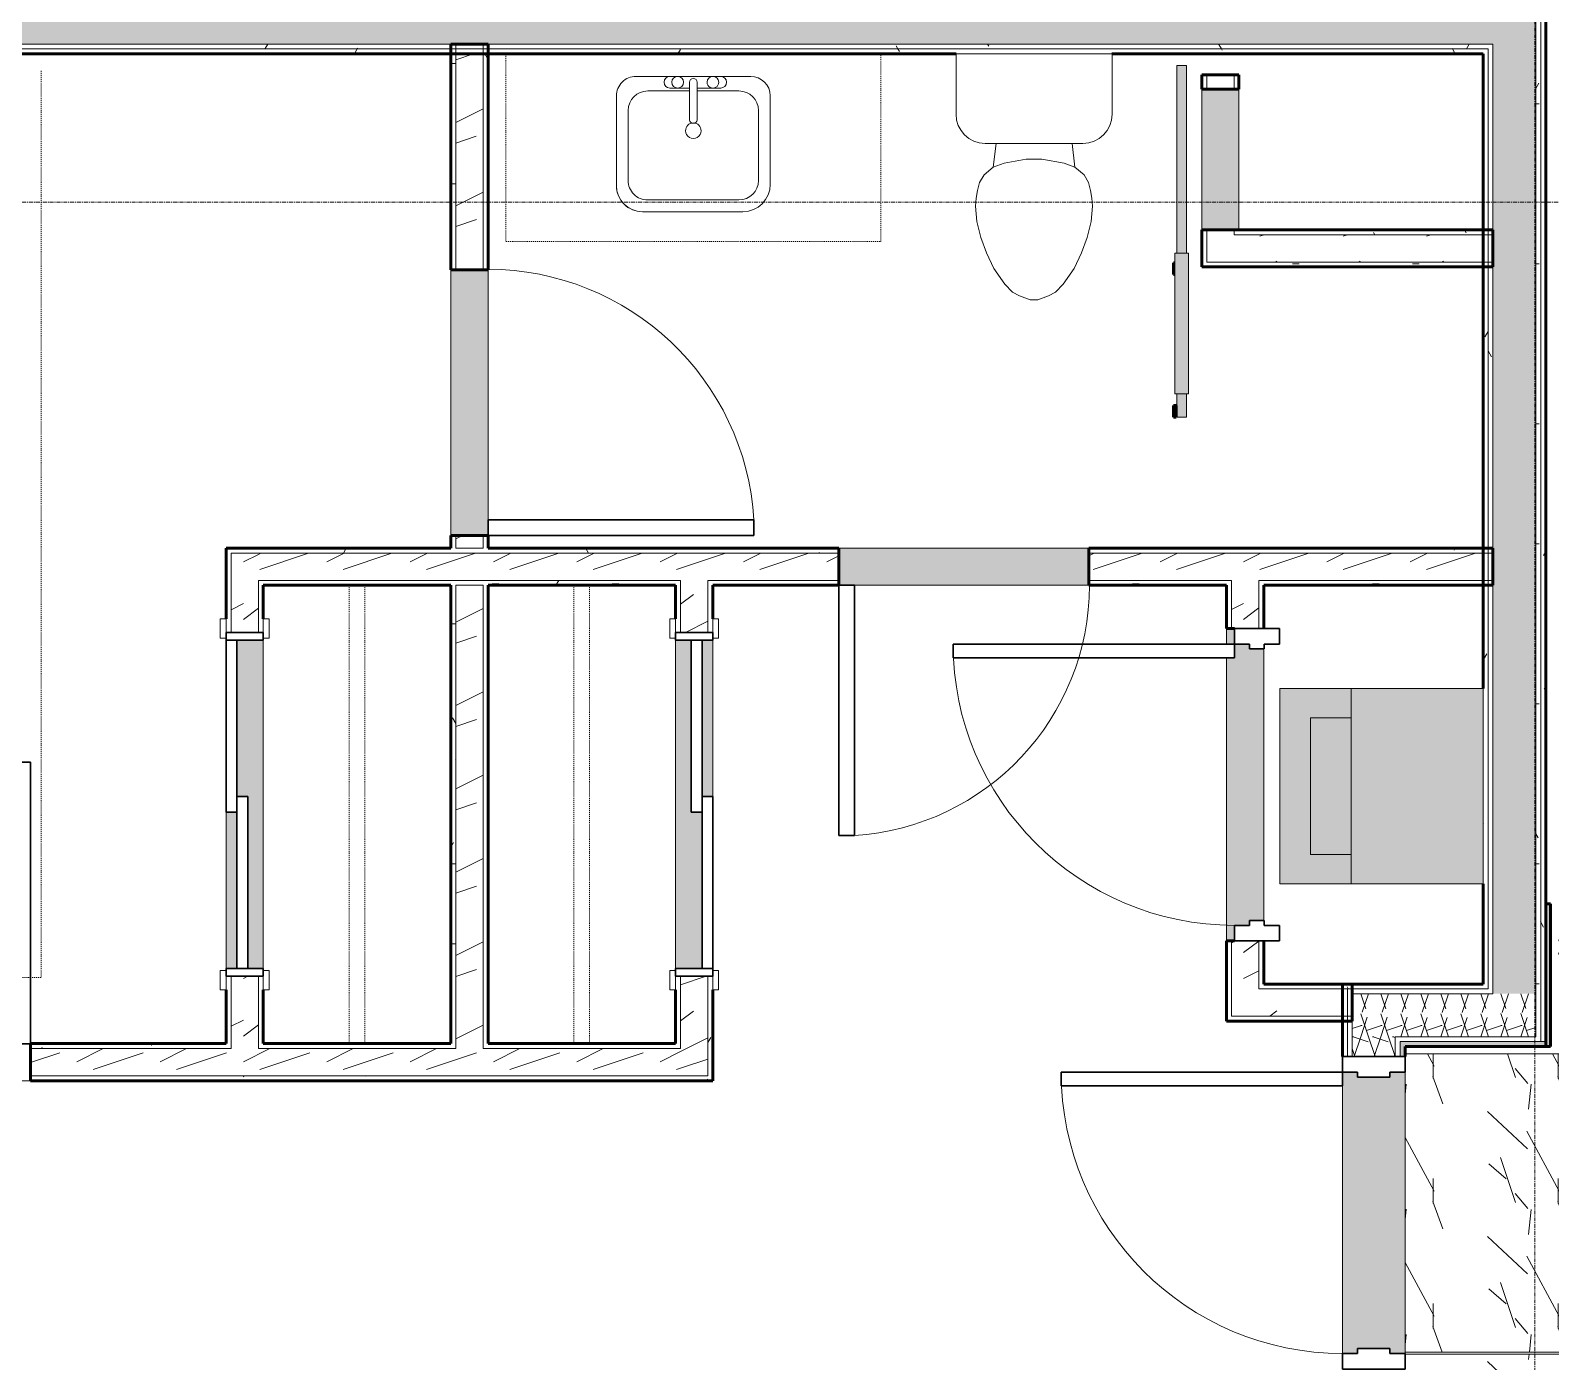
# Model space of a CAD drawing. Header units: inches. Extents: x -4169 to -1846, y 9706 to 12377.
# Drawn here: x -3673.8 to -3479.3, y 10667.8 to 10838.2 of the extents above; entities that cross this region are included whole.
import ezdxf

# ---------------------------------------------------------------- set-up
doc = ezdxf.new("R2010")
doc.units = ezdxf.units.IN
doc.header["$MEASUREMENT"] = 0
doc.linetypes.add('Dash', pattern=[0.25, 0.125, -0.125])
doc.linetypes.add('Grid Line 1_2_', pattern=[0.875, 0.5, -0.125, 0.125, -0.125])
for name, color, linetype, lineweight in [('0-1', 7, 'Continuous', 5), ('0-2', 7, 'Continuous', 18), ('A-CLNG', 13, 'Continuous', 18), ('A-CLNG-PATT-1', 35, 'Continuous', 18), ('A-DOOR', 31, 'Continuous', 18), ('A-DOOR-1', 250, 'Continuous', 9), ('A-DOOR-2', 90, 'Continuous', 30), ('A-DOOR-3', 135, 'Continuous', 18), ('A-DOOR-4', 7, 'Continuous', 18), ('A-DOOR-5', 50, 'Continuous', 60), ('A-DOOR-6', 31, 'Continuous', 30), ('A-DOOR-7', 31, 'Continuous', 9), ('A-DOOR-FRAM', 31, 'Continuous', 30), ('A-DOOR-FRAM-1', 90, 'Continuous', 30), ('A-FLOR-2', 7, 'Continuous', 18), ('A-WALL', 113, 'Continuous', 18), ('A-WALL-1', 8, 'Continuous', 5), ('A-WALL-3', 50, 'Continuous', 60), ('A-WALL-4', 7, 'Continuous', 18), ('A-WALL-PATT-1', 250, 'Continuous', 9), ('A-WALL-PATT-2', 253, 'Continuous', 9), ('A-WALL-PATT-4', 111, 'Continuous', 9), ('I-FURN-1', 250, 'Continuous', 9), ('I-FURN-HDLN-1', 250, 'Dash', 9), ('I-WALL', 2, 'Continuous', 18), ('I-WALL-2', 2, 'Continuous', 5), ('I-WALL-3', 2, 'Continuous', 60), ('P-SANR-FIXT-2', 250, 'Continuous', 9), ('P-SANR-FIXT-3', 55, 'Continuous', 9), ('Q-CASE-HDLN-1', 250, 'Dash', 9), ('S-GRID-1', 1, 'Grid Line 1_2_', 9)]:
    doc.layers.add(name, color=color, linetype=linetype, lineweight=lineweight)
pattern_1 = [(0, (0, 0), (20.48, 5.12), [0.845, -14.515, 0.845, -14.515, -81.92]), (0, (0, 0), (20.48, 5.12), [-30.72, 0.845, -29.875, 0.845, -14.515, -35.84]), (0, (0, 0), (20.48, 5.12), [-76.8, 0.845, -9.395, 0.845, -24.755]), (120, (7.68, 2.56), (-14.67405, 15.1762003), [0.845, -14.515, 0.845, -14.515, -81.92]), (120, (7.68, 2.56), (-14.67405, 15.1762003), [-30.72, 0.845, -29.875, 0.845, -14.515, -35.84]), (120, (7.68, 2.56), (-14.67405, 15.1762003), [-76.8, 0.845, -9.395, 0.845, -24.755]), (240, (10.24, 12.8), (-5.80595, -20.2962003), [0.845, -14.515, 0.845, -14.515, -81.92]), (240, (10.24, 12.8), (-5.80595, -20.2962003), [-30.72, 0.845, -29.875, 0.845, -14.515, -35.84]), (240, (10.24, 12.8), (-5.80595, -20.2962003), [-76.8, 0.845, -9.395, 0.845, -24.755])]
pattern_2 = [(216.87, (4.265, 10.662), (31.9871619, 21.32545714), [5.331, -47.981]), (206.565, (10.662, 7.464), (-10.662476, -10.6620098), [11.921, -11.921]), (198.435, (10.662, 2.132), (-21.32449365, -10.6625869), [6.744, -26.974])]
pattern_3 = [(161.57, (0.32, 0.32), (-2.560496185, -0.000537386), [0, -18.214, 2.022, 0]), (18.43, (-0.32, 0.32), (-2.560496185, 0.000537386), [0, -18.214, 2.022, 0]), (108.43, (0.32, 0.32), (1.27922091, -6.400876726), [6.07, -14.166]), (71.57, (-0.32, 0.32), (1.27922091, 6.400876726), [6.07, -14.166])]

# ---------------------------------------------------------------- blocks, each defined once
blk = doc.blocks.new('Single-Flush - 32_ x 84_-1372862-ENLARGED RCP - 2ND FLOOR PLAN')
at = {"layer": 'A-DOOR-1'}
blk.add_arc((16, 2.37), 32.07, 93.5759, 180, dxfattribs=at)
at = {"layer": 'A-DOOR-2'}
for p, q in [((14, 2.37), (14, 34.38)), ((16, 34.38), (14, 34.38)), ((16, 2.37), (16, 34.38)), ((16, 2.37), (14, 2.37))]:
    blk.add_line(p, q, dxfattribs=at)
blk = doc.blocks.new('Stacked Washer and Dryer - 26_x25_ - Private-1372850-ENLARGED RCP - 2ND FLOOR PLAN')
at = {"layer": 'P-SANR-FIXT-3'}
blk.add_hatch(color=256, dxfattribs=at).paths.add_polyline_path([(26, 12.5), (0, 12.5), (0, -12.5), (26, -12.5), (26, 2.42)], flags=0)
at = {"layer": 'P-SANR-FIXT-2'}
for p, q in [((26, 12.5), (0, 12.5)), ((0, -12.5), (0, 12.5)), ((16.91, -12.5), (16.91, 12.5)), ((26, 12.5), (26, -12.5)), ((22.09, 8.75), (16.91, 8.75)), ((22.09, -8.75), (22.09, 8.75)), ((16.91, -8.75), (22.09, -8.75)), ((0, -12.5), (26, -12.5))]:
    blk.add_line(p, q, dxfattribs=at)
blk = doc.blocks.new('Single-Flush - 36_ x 84_-1372839-ENLARGED RCP - 2ND FLOOR PLAN')
at = {"layer": 'A-DOOR-1'}
blk.add_arc((18, 2.37), 36.07, 93.1789, 180, dxfattribs=at)
at = {"layer": 'A-DOOR-2'}
for p, q in [((16, 2.37), (16, 38.39)), ((18, 38.39), (16, 38.39)), ((18, 2.37), (18, 38.39)), ((18, 2.37), (16, 2.37))]:
    blk.add_line(p, q, dxfattribs=at)
blk = doc.blocks.new('Single-Flush - 34_ x 84_-1372840-ENLARGED RCP - 2ND FLOOR PLAN')
at = {"layer": 'A-DOOR-1'}
blk.add_arc((17, 2.37), 34.07, 93.3657, 180, dxfattribs=at)
at = {"layer": 'A-DOOR-2'}
for p, q in [((15, 2.37), (15, 36.38)), ((17, 36.38), (15, 36.38)), ((17, 2.37), (17, 36.38)), ((17, 2.37), (15, 2.37))]:
    blk.add_line(p, q, dxfattribs=at)
blk = doc.blocks.new('Door-Passage-Single-Flush - 36_ x 80_-1699972-ENLARGED RCP - 2ND FLOOR PLAN')
at = {"layer": 'A-DOOR-1'}
blk.add_arc((18, 1.625), 36, 90, 180, dxfattribs=at)
at = {"layer": 'A-DOOR-2'}
for p, q in [((18, 37.625), (16.25, 37.625)), ((16.25, 37.625), (16.25, 1.625)), ((18, 1.625), (18, 37.625)), ((16.25, 1.625), (18, 1.625))]:
    blk.add_line(p, q, dxfattribs=at)
at = {"layer": 'A-DOOR-FRAM-1'}
for p, q in [((-18, 1.625), (-20, 1.625)), ((-20, 1.625), (-20, -4.125)), ((-18, -0.3125), (-18, 1.625)), ((18, 1.625), (18, -0.3125)), ((20, 1.625), (18, 1.625)), ((20, -4.125), (20, 1.625)), ((-17.375, -0.3125), (-18, -0.3125)), ((-17.375, -2.1875), (-17.375, -0.3125)), ((18, -0.3125), (17.375, -0.3125)), ((17.375, -0.3125), (17.375, -2.1875)), ((-18, -4.125), (-18, -2.1875)), ((-18, -2.1875), (-17.375, -2.1875)), ((17.375, -2.1875), (18, -2.1875)), ((18, -2.1875), (18, -4.125)), ((-20, -4.125), (-18, -4.125)), ((18, -4.125), (20, -4.125))]:
    blk.add_line(p, q, dxfattribs=at)
blk = doc.blocks.new('OD_CW_Closet - OD_CW_Closet-2123065-ENLARGED RCP - 2ND FLOOR PLAN')
at = {"layer": 'Q-CASE-HDLN-1'}
for p, q in [((49.75, 24), (7.75, 24)), ((0.74, 13), (59.38, 13)), ((0.74, 11), (59.38, 11))]:
    blk.add_line(p, q, dxfattribs=at)
blk = doc.blocks.new('FOLDING_SLIDING CLOSET - 42_ x 80_-1372841-ENLARGED RCP - 2ND FLOOR PLAN')
at = {"layer": 'A-DOOR-1'}
for p, q in [((-23.75, 3.25), (-21.25, 3.25)), ((-23.75, 2.5), (-23.75, 3.25)), ((-21.25, 2.5), (-23.75, 2.5)), ((-21.25, 3.25), (-21.25, 2.5)), ((21.25, 3.25), (23.75, 3.25)), ((21.25, 2.5), (21.25, 3.25)), ((23.75, 2.5), (21.25, 2.5)), ((23.75, 3.25), (23.75, 2.5)), ((-23.75, -2.25), (-21.25, -2.25)), ((-23.75, -3), (-23.75, -2.25)), ((-21.25, -3), (-23.75, -3)), ((-21.25, -2.25), (-21.25, -3)), ((21.25, -2.25), (23.75, -2.25)), ((21.25, -3), (21.25, -2.25)), ((23.75, -3), (21.25, -3)), ((23.75, -2.25), (23.75, -3))]:
    blk.add_line(p, q, dxfattribs=at)
at = {"layer": 'A-DOOR-2'}
for p, q in [((-1, 0.5), (21, 0.5)), ((-1, -0.88), (-1, 0.5)), ((21, 0.5), (21, -0.88)), ((-21, -0.88), (1, -0.88)), ((-21, -2.25), (-21, -0.88)), ((21, -0.88), (-1, -0.88)), ((1, -0.88), (1, -2.25)), ((1, -2.25), (-21, -2.25))]:
    blk.add_line(p, q, dxfattribs=at)
at = {"layer": 'A-DOOR-FRAM-1'}
for p, q in [((-22, 2.5), (-21, 2.5)), ((-22, -2.25), (-22, 2.5)), ((-21, 2.5), (-21, -2.25)), ((21, 2.5), (22, 2.5)), ((21, -2.25), (21, 2.5)), ((22, 2.5), (22, -2.25)), ((-21, -2.25), (-22, -2.25)), ((22, -2.25), (21, -2.25))]:
    blk.add_line(p, q, dxfattribs=at)
blk = doc.blocks.new('OD_CW_Closet - OD_CW_Closet-2122605-ENLARGED RCP - 2ND FLOOR PLAN')
at = {"layer": 'Q-CASE-HDLN-1'}
for p, q in [((0.74, -11), (59.38, -11)), ((0.74, -13), (59.38, -13)), ((49.75, -24), (7.75, -24))]:
    blk.add_line(p, q, dxfattribs=at)
blk = doc.blocks.new('M_Sink Vanity-Square - 500 x 440mm-1372835-ENLARGED RCP - 2ND FLOOR PLAN')
at = {"layer": 'P-SANR-FIXT-2'}
for p, q in [((-5.72, 10.23), (7.14, 10.23)), ((-5.72, 10.23), (7.14, 10.23)), ((-5.22, 8.73), (6.46, 8.73)), ((-9.22, -4.59), (-9.22, 6.73)), ((-9.22, -4.59), (-9.22, 6.73)), ((-7.72, -2.72), (-7.72, 6.23)), ((8.96, 6.23), (8.96, -2.72)), ((10.46, 6.91), (10.46, -4.59)), ((10.46, 6.91), (10.46, -4.59)), ((0.12, -6.33), (0.12, -1.59)), ((1.12, -6.33), (1.12, -1.59)), ((0.12, -5.22), (-5.22, -5.22)), ((-2.88, -5.59), (0.12, -5.59)), ((6.46, -5.22), (1.12, -5.22)), ((1.12, -5.59), (3.62, -5.59)), ((7.96, -7.09), (-6.72, -7.09)), ((7.96, -7.09), (-6.72, -7.09)), ((3.62, -7.09), (-2.88, -7.09))]:
    blk.add_line(p, q, dxfattribs=at)
for centre, radius, start, end in [((-5.72, 6.73), 3.5, 90, 180), ((-5.72, 6.73), 3.5, 90, 180), ((7.14, 6.91), 3.32, 0, 90), ((7.14, 6.91), 3.32, 360, 90), ((-5.22, 6.23), 2.5, 90, 180), ((6.46, 6.23), 2.5, 360, 90), ((0.62, -0.13), 1, 360, 180), ((0.62, -0.13), 1, 180, 0), ((0.62, -1.59), 0.5, 360, 180), ((-5.22, -2.72), 2.5, 180, 270), ((6.46, -2.72), 2.5, 270, 360), ((-6.72, -4.59), 2.5, 180, 270), ((-6.72, -4.59), 2.5, 180, 270), ((-2.88, -6.34), 0.75, 90, 270), ((-1.88, -6.34), 0.75, 360, 180), ((2.62, -6.34), 0.75, 0, 180), ((3.62, -6.34), 0.75, 270, 90), ((7.96, -4.59), 2.5, 270, 0), ((7.96, -4.59), 2.5, 270, 0), ((-1.88, -6.34), 0.75, 180, 0), ((0.62, -6.33), 0.5, 180, 0), ((2.62, -6.34), 0.75, 180, 0)]:
    blk.add_arc(centre, radius, start, end, dxfattribs=at)
blk = doc.blocks.new('Toilet-Domestic-3D - Toilet-Domestic-3D-1352612-ENLARGED RCP - 2ND FLOOR PLAN')
at = {"layer": 'P-SANR-FIXT-2'}
for p, q in [((-9.98, 19.48), (9.98, 19.48)), ((-9.98, 11.75), (-9.98, 19.48)), ((9.98, 19.48), (9.98, 11.75)), ((6.25, 8.02), (-6.25, 8.02)), ((-4.86, 8.02), (-5.21, 5)), ((4.86, 8.02), (5.21, 5)), ((-1, 6), (-3.84, 5.5)), ((1, 6), (-1, 6)), ((3.84, 5.5), (1, 6)), ((-6.4, 4), (-6.97, 3)), ((-5.21, 5), (-6.4, 4)), ((-3.84, 5.5), (-5.21, 5)), ((5.21, 5), (3.84, 5.5)), ((6.4, 4), (5.21, 5)), ((6.97, 3), (6.4, 4)), ((-7.24, 2), (-7.41, 1)), ((-6.97, 3), (-7.24, 2)), ((7.24, 2), (6.97, 3)), ((7.41, 1), (7.24, 2)), ((-7.41, 1), (-7.5, 0)), ((-7.5, 0), (-7.33, -1.99)), ((7.33, -1.99), (7.5, 0)), ((7.5, 0), (7.41, 1)), ((-7.33, -1.99), (-6.79, -4)), ((6.79, -4), (7.33, -1.99)), ((-6.79, -4), (-6.06, -6)), ((6.06, -6), (6.79, -4)), ((-6.06, -6), (-5.13, -8)), ((5.13, -8), (6.06, -6)), ((-5.13, -8), (-3.74, -10)), ((3.74, -10), (5.13, -8)), ((-3.74, -10), (-2.74, -11)), ((-2.74, -11), (-1.87, -11.5)), ((-1.87, -11.5), (-0.5, -12)), ((0.5, -12), (1.87, -11.5)), ((1.87, -11.5), (2.74, -11)), ((2.74, -11), (3.74, -10)), ((-0.5, -12), (0.5, -12))]:
    blk.add_line(p, q, dxfattribs=at)
for centre, start, end in [((-6.25, 11.75), 180, 270), ((6.25, 11.75), 270, 360)]:
    blk.add_arc(centre, 3.73, start, end, dxfattribs=at)
blk = doc.blocks.new('OD_CW_Countertop - OD_CW_Countertop-V6-ENLARGED RCP - 2ND FLOOR PLAN')
at = {"layer": 'Q-CASE-HDLN-1'}
for p, q in [((0.74, 24), (0.74, 0)), ((48.74, 0), (48.74, 24)), ((0.74, 0), (48.74, 0))]:
    blk.add_line(p, q, dxfattribs=at)
blk = doc.blocks.new('Bed-Standard - King 78_ x 80_-1379907-ENLARGED RCP - 2ND FLOOR PLAN')
at = {"layer": 'I-FURN-1'}
for p, q in [((-28.31, 41.8), (49.69, 41.8)), ((-28.31, -38.2), (-28.31, 41.8)), ((49.69, 41.8), (49.69, -38.2)), ((49.69, -24.2), (-28.31, -17.63)), ((-25.31, -24.2), (46.69, -24.2)), ((-25.31, -36.2), (-25.31, -24.2)), ((46.69, -36.2), (46.69, -24.2)), ((-25.31, -36.2), (46.69, -36.2)), ((49.69, -38.2), (-28.31, -38.2))]:
    blk.add_line(p, q, dxfattribs=at)
at = {"layer": 'I-FURN-HDLN-1'}
for p, q in [((-64.31, 77.8), (73.69, 77.8)), ((-64.31, -38.2), (-64.31, 77.8)), ((73.69, 77.8), (73.69, -38.2))]:
    blk.add_line(p, q, dxfattribs=at)
blk = doc.blocks.new('Interior_barn_door_18732 - Interior_barn_door_18732 18_-2490978-ENLARGED RCP - 2ND FLOOR PLAN')
at = {"layer": 'A-DOOR-3'}
for points in [[(-33, 6), (-33, 5.67), (-31.5, 5.67), (-31.5, 6)], [(-14.73, 6), (-14.73, 5.82), (-13.23, 5.82), (-13.23, 6)], [(-13.13, 5.82), (-30, 5.82), (-30, 4.07), (-12, 4.07), (-12, 5.82)]]:
    blk.add_hatch(color=256, dxfattribs=at).paths.add_polyline_path(points, flags=0)
h = blk.add_hatch(color=256, dxfattribs=at)
h.paths.add_polyline_path([(12, 5.57), (-12, 5.55), (-12, 4.95), (12, 4.95), (12, 5.55)], flags=0)
h.paths.add_polyline_path([(-30, 5.57), (-33, 5.55), (-33, 4.95), (-30, 4.95), (-30, 5.57)], flags=0)
h = blk.add_hatch(color=256, dxfattribs=at)
h.paths.add_polyline_path([(10.81, 4.95), (-12, 4.95), (-12, 4.32), (12, 4.34), (12, 4.95)], flags=0)
h.paths.add_polyline_path([(-30, 4.95), (-33, 4.95), (-33, 4.32), (-30, 4.34), (-30, 4.8)], flags=0)
at = {"layer": 'A-DOOR-4'}
for p, q in [((-33, 5.57), (-30, 5.57)), ((-33, 5.57), (-33, 4.95)), ((-33, 4.95), (-33, 4.32)), ((-30, 4.32), (-33, 4.32)), ((-30, 4.07), (-30, 5.82)), ((-30, 5.82), (-12, 5.82)), ((-12, 4.07), (-30, 4.07)), ((-12, 5.82), (-12, 4.07)), ((-12, 5.57), (12, 5.57)), ((12, 4.32), (-12, 4.32)), ((12, 4.95), (12, 5.57)), ((12, 4.32), (12, 4.95))]:
    blk.add_line(p, q, dxfattribs=at)
at = {"layer": 'A-DOOR-5'}
for p, q in [((-33, 6), (-33, 5.67)), ((-31.5, 6), (-33, 6)), ((-31.5, 5.67), (-31.5, 6)), ((-14.73, 6), (-14.73, 5.82)), ((-13.23, 6), (-14.73, 6)), ((-13.23, 5.82), (-13.23, 6)), ((-33, 5.67), (-31.5, 5.67))]:
    blk.add_line(p, q, dxfattribs=at)
blk = doc.blocks.new('CTR - 1st Phase - Unit Layouts_rvt-1-ENLARGED RCP - 2ND FLOOR PLAN')
at = {"layer": 'A-WALL-1'}
for points in [[(-3519.17, 10812.68), (-3519.17, 10830.68), (-3523.92, 10830.68), (-3523.92, 10812.68), (-3519.8, 10812.68)], [(-3615.25, 10773.55), (-3615.25, 10807.55), (-3620, 10807.55), (-3620, 10773.55), (-3615.87, 10773.55)], [(-3538.37, 10767.18), (-3538.37, 10771.93), (-3570.37, 10771.93), (-3570.37, 10767.18)]]:
    blk.add_hatch(color=256, dxfattribs=at).paths.add_polyline_path(points, flags=0)
h = blk.add_hatch(color=256, dxfattribs=at)
h.paths.add_polyline_path([(-3648.75, 10718.16), (-3647.37, 10718.16), (-3647.37, 10738.16), (-3648.75, 10738.16)], flags=0)
h.paths.add_polyline_path([(-3646, 10718.16), (-3644, 10718.16), (-3644, 10760.16), (-3647.37, 10760.16), (-3647.37, 10740.16), (-3646, 10740.16)], flags=0)
h = blk.add_hatch(color=256, dxfattribs=at)
h.paths.add_polyline_path([(-3587.87, 10718.16), (-3587.87, 10738.16), (-3589.25, 10738.16), (-3589.25, 10760.16), (-3591.25, 10760.16), (-3591.25, 10718.16), (-3589.25, 10718.16)], flags=0)
h.paths.add_polyline_path([(-3586.5, 10740.16), (-3586.5, 10760.16), (-3587.87, 10760.16), (-3587.87, 10740.16), (-3587.12, 10740.16)], flags=0)
h = blk.add_hatch(color=256, dxfattribs=at)
h.paths.add_polyline_path([(-3519.75, 10759.67), (-3519.75, 10761.67), (-3520.75, 10761.67), (-3520.75, 10759.67), (-3519.9, 10759.67)], flags=0)
h.paths.add_polyline_path([(-3519.75, 10721.67), (-3519.75, 10723.67), (-3517.81, 10723.67), (-3517.81, 10724.3), (-3516, 10724.3), (-3516, 10759.05), (-3517.81, 10759.05), (-3517.81, 10759.67), (-3519.75, 10759.67), (-3519.75, 10757.92), (-3520.75, 10757.92), (-3520.75, 10721.67), (-3520.12, 10721.67)], flags=0)
at = {"layer": 'A-WALL-PATT-1'}
h = blk.add_hatch(dxfattribs=at)
h.set_pattern_fill('FP_1', color=256, style=0, pattern_type=2)
h.set_pattern_definition(pattern_1)
h.paths.add_polyline_path([(-3620, 10708.54), (-3619.37, 10708.54), (-3619.37, 10767.18), (-3620, 10767.18), (-3620, 10751.84)], flags=0)
h.paths.add_polyline_path([(-3619.37, 10771.93), (-3619.37, 10773.55), (-3620, 10773.55), (-3620, 10771.93)], flags=0)
h.paths.add_polyline_path([(-3619.37, 10807.55), (-3619.37, 10835.19), (-3620, 10835.19), (-3620, 10807.55)], flags=0)
h = blk.add_hatch(dxfattribs=at)
h.set_pattern_fill('FP_1', color=256, style=0, pattern_type=2)
h.set_pattern_definition(pattern_1)
h.paths.add_polyline_path([(-3615.25, 10708.54), (-3615.25, 10767.18), (-3615.87, 10767.18), (-3615.87, 10708.54)], flags=0)
h.paths.add_polyline_path([(-3615.87, 10771.93), (-3615.25, 10771.93), (-3615.25, 10773.55), (-3615.87, 10773.55)], flags=0)
h.paths.add_polyline_path([(-3615.25, 10807.55), (-3615.25, 10835.19), (-3615.87, 10835.19), (-3615.87, 10807.55)], flags=0)
h = blk.add_hatch(dxfattribs=at)
h.set_pattern_fill('FP_1', color=256, style=0, pattern_type=2)
h.set_pattern_definition(pattern_1)
h.paths.add_polyline_path([(-3487.92, 10812.05), (-3487.92, 10812.68), (-3519.8, 10812.68), (-3519.8, 10812.05), (-3488.35, 10812.05)], flags=0)
h = blk.add_hatch(dxfattribs=at)
h.set_pattern_fill('FP_1', color=256, style=0, pattern_type=2)
h.set_pattern_definition(pattern_1)
h.paths.add_polyline_path([(-3488.06, 10807.93), (-3487.92, 10807.95), (-3487.92, 10808.55), (-3523.92, 10808.55), (-3523.92, 10807.93), (-3497.95, 10807.93)], flags=0)
h = blk.add_hatch(dxfattribs=at)
h.set_pattern_fill('FP_1', color=256, style=0, pattern_type=2)
h.set_pattern_definition(pattern_1)
h.paths.add_polyline_path([(-3497.95, 10771.3), (-3487.92, 10771.3), (-3487.92, 10771.93), (-3538.37, 10771.93), (-3538.37, 10771.3), (-3499.17, 10771.3)], flags=0)
h.paths.add_polyline_path([(-3633.01, 10771.3), (-3570.37, 10771.3), (-3570.37, 10771.93), (-3648.12, 10771.93), (-3648.12, 10771.3), (-3644, 10771.3)], flags=0)
h = blk.add_hatch(dxfattribs=at)
h.set_pattern_fill('FP_1', color=256, style=0, pattern_type=2)
h.set_pattern_definition(pattern_1)
h.paths.add_polyline_path([(-3644, 10708.54), (-3644, 10717.16), (-3644.62, 10717.16), (-3644.62, 10708.54)], flags=0)
h.paths.add_polyline_path([(-3644.62, 10761.16), (-3644, 10761.16), (-3644, 10767.8), (-3644.62, 10767.8), (-3644.62, 10762.91)], flags=0)
h = blk.add_hatch(dxfattribs=at)
h.set_pattern_fill('FP_1', color=256, style=0, pattern_type=2)
h.set_pattern_definition(pattern_1)
h.paths.add_polyline_path([(-3513.92, 10767.18), (-3487.92, 10767.18), (-3487.92, 10767.8), (-3516.62, 10767.8), (-3516.62, 10767.18), (-3516, 10767.18)], flags=0)
h.paths.add_polyline_path([(-3520.75, 10767.18), (-3520.12, 10767.18), (-3520.12, 10767.8), (-3538.37, 10767.8), (-3538.37, 10767.18), (-3527.9, 10767.18)], flags=0)
h.paths.add_polyline_path([(-3570.37, 10767.18), (-3570.37, 10767.8), (-3587.12, 10767.8), (-3587.12, 10767.18), (-3586.5, 10767.18)], flags=0)
h.paths.add_polyline_path([(-3599.25, 10767.18), (-3590.62, 10767.18), (-3590.62, 10767.8), (-3644, 10767.8), (-3644, 10767.18), (-3615.25, 10767.18)], flags=0)
h = blk.add_hatch(dxfattribs=at)
h.set_pattern_fill('FP_1', color=256, style=0, pattern_type=2)
h.set_pattern_definition(pattern_1)
h.paths.add_polyline_path([(-3586.5, 10703.79), (-3586.5, 10717.16), (-3587.12, 10717.16), (-3587.12, 10703.79), (-3586.85, 10703.79)], flags=0)
h.paths.add_polyline_path([(-3587.12, 10761.16), (-3586.5, 10761.16), (-3586.5, 10767.18), (-3587.12, 10767.15), (-3587.12, 10762.91)], flags=0)
h = blk.add_hatch(dxfattribs=at)
h.set_pattern_fill('FP_1', color=256, style=0, pattern_type=2)
h.set_pattern_definition(pattern_1)
h.paths.add_polyline_path([(-3505.3, 10715.54), (-3505.92, 10716.16), (-3516.62, 10716.16), (-3516.62, 10715.54), (-3505.92, 10715.54)], flags=0)
h = blk.add_hatch(dxfattribs=at)
h.set_pattern_fill('FP_1', color=256, style=0, pattern_type=2)
h.set_pattern_definition(pattern_1)
h.paths.add_polyline_path([(-3505.92, 10711.41), (-3504.67, 10711.41), (-3504.67, 10712.04), (-3520.75, 10712.04), (-3520.75, 10711.41)], flags=0)
h = blk.add_hatch(dxfattribs=at)
h.set_pattern_fill('FP_1', color=256, style=0, pattern_type=2)
h.set_pattern_definition(pattern_1)
h.paths.add_polyline_path([(-3591.25, 10707.91), (-3591.25, 10708.54), (-3615.87, 10708.54), (-3615.87, 10707.91), (-3599.25, 10707.91)], flags=0)
h.paths.add_polyline_path([(-3648.38, 10707.91), (-3648.12, 10707.91), (-3648.12, 10708.54), (-3673.8, 10708.54), (-3673.8, 10707.91), (-3666.78, 10707.91)], flags=0)
h.paths.add_polyline_path([(-3644.62, 10707.91), (-3619.37, 10707.91), (-3619.37, 10708.54), (-3644.62, 10708.54)], flags=0)
h.paths.add_polyline_path([(-3835.61, 10707.91), (-3709.8, 10707.91), (-3709.8, 10708.54), (-3852.47, 10708.54), (-3852.47, 10707.91), (-3851.85, 10707.91)], flags=0)
h = blk.add_hatch(dxfattribs=at)
h.set_pattern_fill('FP_1', color=256, style=0, pattern_type=2)
h.set_pattern_definition(pattern_1)
h.paths.add_polyline_path([(-3619.37, 10703.79), (-3587.12, 10703.79), (-3587.12, 10704.41), (-3673.8, 10704.41), (-3673.8, 10703.79), (-3644.62, 10703.79)], flags=0)
h.paths.add_polyline_path([(-3709.8, 10703.79), (-3709.8, 10704.41), (-3852.47, 10704.41), (-3852.47, 10703.79), (-3786.43, 10703.79)], flags=0)
at = {"layer": 'A-WALL-PATT-2'}
h = blk.add_hatch(dxfattribs=at)
h.set_pattern_fill('FP_2', color=256, style=0, pattern_type=2)
h.set_pattern_definition(pattern_2)
h.paths.add_polyline_path([(-3619.37, 10707.91), (-3615.87, 10707.91), (-3615.87, 10767.18), (-3619.37, 10767.18), (-3619.37, 10708.41)], flags=0)
h.paths.add_polyline_path([(-3615.87, 10771.93), (-3615.87, 10773.55), (-3619.37, 10773.55), (-3619.37, 10771.93)], flags=0)
h.paths.add_polyline_path([(-3619.37, 10807.55), (-3615.87, 10807.55), (-3615.87, 10835.19), (-3619.37, 10835.19), (-3619.37, 10832.27)], flags=0)
h = blk.add_hatch(dxfattribs=at)
h.set_pattern_fill('FP_2', color=256, style=0, pattern_type=2)
h.set_pattern_definition(pattern_2)
h.paths.add_polyline_path([(-3523.3, 10812.05), (-3519.8, 10812.05), (-3519.8, 10812.68), (-3523.3, 10812.68)], flags=0)
h.paths.add_polyline_path([(-3519.8, 10830.68), (-3519.8, 10832.49), (-3523.3, 10832.49), (-3523.3, 10830.68)], flags=0)
h = blk.add_hatch(dxfattribs=at)
h.set_pattern_fill('FP_2', color=256, style=0, pattern_type=2)
h.set_pattern_definition(pattern_2)
h.paths.add_polyline_path([(-3486.67, 10808.55), (-3486.67, 10812.05), (-3523.3, 10812.05), (-3523.3, 10808.55), (-3488.1, 10808.55)], flags=0)
h = blk.add_hatch(dxfattribs=at)
h.set_pattern_fill('FP_2', color=256, style=0, pattern_type=2)
h.set_pattern_definition(pattern_2)
h.paths.add_polyline_path([(-3644.62, 10707.91), (-3644.62, 10717.16), (-3648.12, 10717.16), (-3648.12, 10707.91)], flags=0)
h.paths.add_polyline_path([(-3648.12, 10761.16), (-3644.62, 10761.16), (-3644.62, 10771.3), (-3648.12, 10771.3), (-3648.12, 10767.8)], flags=0)
h = blk.add_hatch(dxfattribs=at)
h.set_pattern_fill('FP_2', color=256, style=0, pattern_type=2)
h.set_pattern_definition(pattern_2)
h.paths.add_polyline_path([(-3516.62, 10767.8), (-3486.67, 10767.8), (-3486.67, 10771.3), (-3538.37, 10771.3), (-3538.37, 10767.8), (-3520.12, 10767.8)], flags=0)
h.paths.add_polyline_path([(-3587.12, 10767.8), (-3570.37, 10767.8), (-3570.37, 10771.3), (-3644.62, 10771.29), (-3644.62, 10767.8), (-3590.62, 10767.8)], flags=0)
h = blk.add_hatch(dxfattribs=at)
h.set_pattern_fill('FP_2', color=256, style=0, pattern_type=2)
h.set_pattern_definition(pattern_2)
h.paths.add_polyline_path([(-3590.62, 10704.41), (-3587.12, 10704.41), (-3587.12, 10717.16), (-3590.62, 10717.16), (-3590.62, 10704.42)], flags=0)
h.paths.add_polyline_path([(-3587.12, 10761.16), (-3587.12, 10767.8), (-3590.62, 10767.8), (-3590.62, 10761.16)], flags=0)
h = blk.add_hatch(dxfattribs=at)
h.set_pattern_fill('FP_2', color=256, style=0, pattern_type=2)
h.set_pattern_definition(pattern_2)
h.paths.add_polyline_path([(-3520.12, 10715.54), (-3516.62, 10715.54), (-3516.62, 10721.67), (-3520.12, 10721.67), (-3520.12, 10716.16)], flags=0)
h.paths.add_polyline_path([(-3517.81, 10761.67), (-3516.62, 10761.67), (-3516.62, 10767.8), (-3520.12, 10767.8), (-3520.12, 10761.67), (-3519.75, 10761.67)], flags=0)
h = blk.add_hatch(dxfattribs=at)
h.set_pattern_fill('FP_2', color=256, style=0, pattern_type=2)
h.set_pattern_definition(pattern_2)
h.paths.add_polyline_path([(-3504.67, 10712.04), (-3504.67, 10712.04), (-3504.67, 10715.54), (-3520.12, 10715.54), (-3520.12, 10712.04), (-3513.92, 10712.04)], flags=0)
h = blk.add_hatch(dxfattribs=at)
h.set_pattern_fill('FP_2', color=256, style=0, pattern_type=2)
h.set_pattern_definition(pattern_2)
h.paths.add_polyline_path([(-3599.25, 10704.41), (-3590.62, 10704.42), (-3590.62, 10707.91), (-3673.8, 10707.91), (-3673.8, 10704.41), (-3666.78, 10704.41)], flags=0)
h.paths.add_polyline_path([(-3835.61, 10704.41), (-3709.8, 10704.41), (-3709.8, 10707.91), (-3852.47, 10707.91), (-3852.47, 10704.41)], flags=0)
at = {"layer": 'A-WALL-3'}
for p, q in [((-3620, 10807.55), (-3620, 10836.44)), ((-3620, 10836.44), (-3615.25, 10836.44)), ((-3615.25, 10836.44), (-3615.25, 10807.55)), ((-3523.92, 10830.68), (-3523.92, 10832.49)), ((-3523.92, 10832.49), (-3519.17, 10832.49)), ((-3519.17, 10832.49), (-3519.17, 10830.68)), ((-3519.17, 10830.68), (-3523.92, 10830.68)), ((-3523.92, 10812.68), (-3486.67, 10812.68)), ((-3523.92, 10807.93), (-3523.92, 10812.68)), ((-3486.67, 10812.68), (-3486.67, 10807.93)), ((-3615.25, 10807.55), (-3620, 10807.55)), ((-3486.67, 10807.93), (-3523.92, 10807.93)), ((-3620, 10771.93), (-3620, 10773.55)), ((-3620, 10773.55), (-3615.25, 10773.55)), ((-3615.25, 10773.55), (-3615.25, 10771.93)), ((-3648.75, 10762.91), (-3648.75, 10771.93)), ((-3648.75, 10771.93), (-3648.12, 10771.93)), ((-3648.12, 10771.93), (-3644, 10771.93)), ((-3644, 10771.93), (-3620, 10771.93)), ((-3615.25, 10771.93), (-3570.37, 10771.93)), ((-3570.37, 10771.93), (-3570.37, 10767.18)), ((-3538.37, 10771.93), (-3486.67, 10771.93)), ((-3538.37, 10767.18), (-3538.37, 10771.93)), ((-3486.67, 10771.93), (-3486.67, 10767.18)), ((-3620, 10767.18), (-3644, 10767.18)), ((-3644, 10767.18), (-3644, 10762.91)), ((-3620, 10708.54), (-3620, 10767.18)), ((-3591.25, 10767.18), (-3615.25, 10767.18)), ((-3615.25, 10767.18), (-3615.25, 10708.54)), ((-3591.25, 10762.91), (-3591.25, 10767.18)), ((-3586.5, 10767.18), (-3586.5, 10762.91)), ((-3570.37, 10767.18), (-3586.5, 10767.18)), ((-3520.75, 10767.18), (-3538.37, 10767.18)), ((-3520.75, 10761.67), (-3520.75, 10767.18)), ((-3486.67, 10767.18), (-3516, 10767.18)), ((-3516, 10767.18), (-3516, 10761.67)), ((-3519.75, 10761.67), (-3520.75, 10761.67)), ((-3520.75, 10716.16), (-3520.75, 10721.67)), ((-3520.75, 10721.67), (-3519.75, 10721.67)), ((-3516, 10721.67), (-3516, 10716.16)), ((-3648.75, 10708.54), (-3648.75, 10715.41)), ((-3644, 10715.41), (-3644, 10708.54)), ((-3591.25, 10708.54), (-3591.25, 10715.41)), ((-3586.5, 10715.41), (-3586.5, 10703.79)), ((-3520.75, 10712.04), (-3520.75, 10716.16)), ((-3516, 10716.16), (-3504.67, 10716.16)), ((-3504.67, 10716.16), (-3504.67, 10711.41)), ((-3520.75, 10711.41), (-3520.75, 10712.04)), ((-3504.67, 10711.41), (-3520.75, 10711.41)), ((-3673.8, 10703.79), (-3673.8, 10708.54)), ((-3673.8, 10708.54), (-3648.75, 10708.54)), ((-3644, 10708.54), (-3620, 10708.54)), ((-3615.25, 10708.54), (-3591.25, 10708.54)), ((-3591.25, 10703.79), (-3673.8, 10703.79)), ((-3587.12, 10703.79), (-3591.25, 10703.79)), ((-3586.5, 10703.79), (-3587.12, 10703.79))]:
    blk.add_line(p, q, dxfattribs=at)
at = {"layer": 'A-WALL-4'}
for p, q in [((-3619.37, 10807.55), (-3619.37, 10836.44)), ((-3615.87, 10807.55), (-3615.87, 10836.44)), ((-3523.3, 10832.49), (-3523.3, 10830.68)), ((-3519.8, 10832.49), (-3519.8, 10830.68)), ((-3523.92, 10830.68), (-3523.92, 10812.68)), ((-3519.17, 10812.68), (-3519.17, 10830.68)), ((-3523.3, 10812.68), (-3523.3, 10812.05)), ((-3519.8, 10812.68), (-3519.8, 10812.05)), ((-3523.3, 10812.05), (-3523.3, 10808.55)), ((-3486.67, 10812.05), (-3519.8, 10812.05)), ((-3486.67, 10808.55), (-3523.3, 10808.55)), ((-3620, 10807.55), (-3620, 10773.55)), ((-3615.25, 10773.55), (-3615.25, 10807.55)), ((-3619.37, 10771.93), (-3619.37, 10773.55)), ((-3615.87, 10771.93), (-3615.87, 10773.55)), ((-3619.37, 10771.93), (-3615.87, 10771.93)), ((-3615.87, 10771.93), (-3619.37, 10771.93)), ((-3538.37, 10771.93), (-3570.37, 10771.93)), ((-3644.62, 10771.3), (-3648.12, 10771.3)), ((-3648.12, 10771.3), (-3648.12, 10761.16)), ((-3644, 10771.3), (-3644.62, 10771.3)), ((-3570.37, 10771.3), (-3644, 10771.3)), ((-3486.67, 10771.3), (-3538.37, 10771.3)), ((-3644, 10767.8), (-3644.62, 10767.8)), ((-3644.62, 10767.8), (-3644.62, 10761.16)), ((-3590.62, 10767.8), (-3644, 10767.8)), ((-3590.62, 10767.8), (-3590.62, 10767.18)), ((-3587.12, 10767.8), (-3587.12, 10767.18)), ((-3570.37, 10767.8), (-3587.12, 10767.8)), ((-3520.12, 10767.8), (-3538.37, 10767.8)), ((-3520.12, 10767.8), (-3520.12, 10767.18)), ((-3486.67, 10767.8), (-3516.62, 10767.8)), ((-3516.62, 10767.8), (-3516.62, 10767.18)), ((-3615.87, 10767.18), (-3619.37, 10767.18)), ((-3619.37, 10708.54), (-3619.37, 10767.18)), ((-3619.37, 10767.18), (-3615.87, 10767.18)), ((-3615.87, 10708.54), (-3615.87, 10767.18)), ((-3590.62, 10767.18), (-3590.62, 10761.16)), ((-3587.12, 10767.18), (-3587.12, 10761.16)), ((-3570.37, 10767.18), (-3538.37, 10767.18)), ((-3520.12, 10767.18), (-3520.12, 10761.67)), ((-3516.62, 10767.18), (-3516.62, 10761.67)), ((-3644, 10718.16), (-3644, 10760.16)), ((-3591.25, 10760.16), (-3591.25, 10718.16)), ((-3586.5, 10740.16), (-3586.5, 10760.16)), ((-3520.75, 10761.67), (-3520.75, 10759.67)), ((-3520.75, 10757.92), (-3520.75, 10721.67)), ((-3516, 10724.3), (-3516, 10759.05)), ((-3648.75, 10738.16), (-3648.75, 10718.16)), ((-3520.12, 10721.67), (-3520.12, 10716.16)), ((-3516.62, 10721.67), (-3516.62, 10716.16)), ((-3648.12, 10717.16), (-3648.12, 10708.54)), ((-3644.62, 10717.16), (-3644.62, 10708.54)), ((-3590.62, 10717.16), (-3590.62, 10707.91)), ((-3587.12, 10717.16), (-3587.12, 10704.41)), ((-3520.12, 10716.16), (-3520.12, 10715.54)), ((-3520.12, 10715.54), (-3520.12, 10712.04)), ((-3516.62, 10716.16), (-3516.62, 10715.54)), ((-3504.67, 10715.54), (-3516.62, 10715.54)), ((-3504.67, 10712.04), (-3520.12, 10712.04)), ((-3673.8, 10708.54), (-3709.8, 10708.54)), ((-3673.8, 10707.91), (-3648.12, 10707.91)), ((-3648.12, 10707.91), (-3648.12, 10708.54)), ((-3644.62, 10707.91), (-3644.62, 10708.54)), ((-3644.62, 10707.91), (-3619.37, 10707.91)), ((-3619.37, 10707.91), (-3619.37, 10708.54)), ((-3615.87, 10708.54), (-3615.87, 10707.91)), ((-3615.87, 10707.91), (-3591.25, 10707.91)), ((-3591.25, 10707.91), (-3590.62, 10707.91)), ((-3709.8, 10703.79), (-3673.8, 10703.79)), ((-3673.8, 10704.41), (-3591.25, 10704.41)), ((-3591.25, 10704.41), (-3590.62, 10704.41)), ((-3590.62, 10704.41), (-3587.12, 10704.41))]:
    blk.add_line(p, q, dxfattribs=at)
at = {"layer": '0-2'}
for name, p in [('OD_CW_Countertop - OD_CW_Countertop-V6-ENLARGED RCP - 2ND FLOOR PLAN', (-3613.71, 10811.19)), ('Toilet-Domestic-3D - Toilet-Domestic-3D-1352612-ENLARGED RCP - 2ND FLOOR PLAN', (-3545.39, 10815.71)), ('Single-Flush - 36_ x 84_-1372839-ENLARGED RCP - 2ND FLOOR PLAN', (-3691.8, 10706.16))]:
    blk.add_blockref(name, p, dxfattribs=at)
for name, p, rotation in [('Bed-Standard - King 78_ x 80_-1379907-ENLARGED RCP - 2ND FLOOR PLAN', (-3736.75, 10794.8), 180), ('M_Sink Vanity-Square - 500 x 440mm-1372835-ENLARGED RCP - 2ND FLOOR PLAN', (-3588.36, 10825.22), 180), ('Interior_barn_door_18732 - Interior_barn_door_18732 18_-2490978-ENLARGED RCP - 2ND FLOOR PLAN', (-3521.55, 10821.68), 90.00000000003118), ('Single-Flush - 34_ x 84_-1372840-ENLARGED RCP - 2ND FLOOR PLAN', (-3617.62, 10790.55), 269.9999999999788), ('OD_CW_Closet - OD_CW_Closet-2122605-ENLARGED RCP - 2ND FLOOR PLAN', (-3620, 10767.92), 269.999999999969), ('OD_CW_Closet - OD_CW_Closet-2123065-ENLARGED RCP - 2ND FLOOR PLAN', (-3615.25, 10767.92), 270.0000000000309), ('Single-Flush - 32_ x 84_-1372862-ENLARGED RCP - 2ND FLOOR PLAN', (-3554.37, 10769.55), 180), ('FOLDING_SLIDING CLOSET - 42_ x 80_-1372841-ENLARGED RCP - 2ND FLOOR PLAN', (-3646.5, 10739.16), 270.0000000000273), ('FOLDING_SLIDING CLOSET - 42_ x 80_-1372841-ENLARGED RCP - 2ND FLOOR PLAN', (-3588.75, 10739.16), 89.99999999997272), ('Door-Passage-Single-Flush - 36_ x 80_-1699972-ENLARGED RCP - 2ND FLOOR PLAN', (-3518.12, 10741.67), 89.99999999997203), ('Stacked Washer and Dryer - 26_x25_ - Private-1372850-ENLARGED RCP - 2ND FLOOR PLAN', (-3487.92, 10741.49), 180)]:
    blk.add_blockref(name, p, dxfattribs=dict(at, rotation=rotation))
blk = doc.blocks.new('CTR - 1st Phase - Shell_rvt-1-ENLARGED RCP - 2ND FLOOR PLAN')
at = {"layer": 'A-FLOR-2'}
blk.add_line((-3479.3, 10711.64), (-3479.22, 10711.64), dxfattribs=at)
at = {"layer": 'S-GRID-1'}
for p, q in [((-3481.32, 9836.18), (-3481.32, 12344.54)), ((-1846.46, 10816.19), (-4136.46, 10816.19))]:
    blk.add_line(p, q, dxfattribs=at)
blk = doc.blocks.new('HOLLOW METAL - UNIT DOOR-2125826-ENLARGED RCP - 2ND FLOOR PLAN')
at = {"layer": 'A-DOOR-6'}
for p, q in [((18, 40.25), (16.25, 40.25)), ((16.25, 40.25), (16.25, 4.25)), ((18, 4.25), (18, 40.25)), ((16.25, 4.25), (18, 4.25))]:
    blk.add_line(p, q, dxfattribs=at)
at = {"layer": 'A-DOOR-7'}
blk.add_arc((18, 4.25), 36, 90, 180, dxfattribs=at)
at = {"layer": 'A-DOOR-FRAM'}
for p, q in [((-18, 4.25), (-20, 4.25)), ((-20, 4.25), (-20, -3.75)), ((-18, 2.3125), (-18, 4.25)), ((18, 4.25), (18, 2.3125)), ((20, 4.25), (18, 4.25)), ((20, -3.75), (20, 4.25)), ((-17.375, 2.3125), (-18, 2.3125)), ((-17.375, -1.8125), (-17.375, 2.3125)), ((18, 2.3125), (17.375, 2.3125)), ((17.375, 2.3125), (17.375, -1.8125)), ((-18, -3.75), (-18, -1.8125)), ((-18, -1.8125), (-17.375, -1.8125)), ((17.375, -1.8125), (18, -1.8125)), ((18, -1.8125), (18, -3.75)), ((-20, -3.75), (-18, -3.75)), ((18, -3.75), (20, -3.75))]:
    blk.add_line(p, q, dxfattribs=at)

msp = doc.modelspace()

# ---------------------------------------------------------------- hatches: boundary and pattern name
at = {"layer": 'A-CLNG-PATT-1'}
h = msp.add_hatch(dxfattribs=at)
h.set_pattern_fill('FP_53', color=256, style=0, pattern_type=2)
h.set_pattern_definition([(108.435, (4.16, 0), (-16.000521, 32.0003383), [6.072, -44.525]), (139.399, (2.24, 5.76), (-96.00016541, 79.9998798), [2.95, -144.562]), (136.848, (16, 7.68), (-240.00202852, 223.9982064), [7.018, -343.889]), (109.983, (10.88, 12.48), (-47.99971113, 127.99986808), [3.746, -183.53]), (90, (9.6, 0), (-16, 16), [3.2, -12.8]), (118.443, (9.6, 3.2), (112.0002199, -207.99937941), [8.734, -427.981]), (84.289, (5.44, 10.88), (-16.00092206, -143.99947947), [3.216, -157.582]), (129.806, (5.76, 14.08), (64.00060153, -80.0001644), [2.499, -122.465])])
h.paths.add_polyline_path([(-3479.22, 10649.86), (-3435.32, 10649.86), (-3435.32, 10668.81), (-3497.92, 10668.81), (-3497.92, 10650.19), (-3479.92, 10650.19), (-3479.92, 10649.86)], flags=0)
h.paths.add_polyline_path([(-3464.18, 10669.06), (-3435.32, 10669.06), (-3435.32, 10707.21), (-3497.92, 10707.21), (-3497.92, 10669.06), (-3471.48, 10669.06)], flags=0)
h.paths.add_polyline_path([(-3435.32, 10707.46), (-3435.32, 10726.41), (-3478.3, 10726.41), (-3478.3, 10707.46), (-3447.3, 10707.46)], flags=0)
at = {"layer": 'A-WALL-PATT-4'}
h = msp.add_hatch(dxfattribs=at)
h.set_pattern_fill('FP_1', color=256, style=0, pattern_type=2)
h.set_pattern_definition(pattern_1)
h.paths.add_polyline_path([(-3480.55, 10709.41), (-3480.55, 10966.96), (-3481.17, 10966.96), (-3481.17, 10709.41)], flags=0)
h = msp.add_hatch(dxfattribs=at)
h.set_pattern_fill('FP_1', color=256, style=0, pattern_type=2)
h.set_pattern_definition(pattern_1)
h.paths.add_polyline_path([(-3480.48, 10708.79), (-3479.92, 10708.79), (-3479.92, 10967.59), (-3480.55, 10967.59), (-3480.55, 10708.79)], flags=0)
h = msp.add_hatch(dxfattribs=at)
h.set_pattern_fill('FP_1', color=256, style=0, pattern_type=2)
h.set_pattern_definition(pattern_1)
h.paths.add_polyline_path([(-3487.3, 10716.16), (-3487.3, 10767.8), (-3487.92, 10767.8), (-3487.92, 10716.16)], flags=0)
h.paths.add_polyline_path([(-3487.59, 10771.3), (-3487.3, 10771.3), (-3487.3, 10808.55), (-3487.92, 10808.55), (-3487.92, 10771.3)], flags=0)
h.paths.add_polyline_path([(-3487.92, 10812.05), (-3487.3, 10812.05), (-3487.3, 10835.81), (-3487.92, 10835.81), (-3487.92, 10832.27)], flags=0)
h.paths.add_polyline_path([(-3487.92, 10840.56), (-3487.3, 10840.57), (-3487.3, 10864.33), (-3487.92, 10864.33), (-3487.92, 10841.19)], flags=0)
h.paths.add_polyline_path([(-3487.78, 10867.83), (-3487.3, 10867.83), (-3487.3, 10905.08), (-3487.92, 10905.08), (-3487.92, 10867.83)], flags=0)
h.paths.add_polyline_path([(-3487.57, 10908.58), (-3487.3, 10908.58), (-3487.3, 10960.21), (-3487.92, 10960.21), (-3487.92, 10908.58)], flags=0)
h = msp.add_hatch(dxfattribs=at)
h.set_pattern_fill('FP_1', color=256, style=0, pattern_type=2)
h.set_pattern_definition(pattern_1)
h.paths.add_polyline_path([(-3487.3, 10715.54), (-3486.67, 10715.54), (-3486.67, 10767.8), (-3487.3, 10767.8), (-3487.3, 10715.54)], flags=0)
h.paths.add_polyline_path([(-3486.96, 10771.3), (-3486.67, 10771.3), (-3486.67, 10808.55), (-3487.3, 10808.55), (-3487.3, 10771.3)], flags=0)
h.paths.add_polyline_path([(-3487.17, 10812.05), (-3486.67, 10812.05), (-3486.67, 10836.44), (-3487.3, 10836.44), (-3487.3, 10812.05)], flags=0)
h.paths.add_polyline_path([(-3486.67, 10839.94), (-3486.67, 10864.33), (-3487.3, 10864.33), (-3487.3, 10839.94)], flags=0)
h.paths.add_polyline_path([(-3487.16, 10867.83), (-3486.67, 10867.83), (-3486.67, 10905.08), (-3487.3, 10905.08), (-3487.3, 10867.83)], flags=0)
h.paths.add_polyline_path([(-3486.94, 10908.58), (-3486.67, 10908.58), (-3486.67, 10960.84), (-3487.3, 10960.84), (-3487.3, 10908.58)], flags=0)
h = msp.add_hatch(dxfattribs=at)
h.set_pattern_fill('FP_4', color=256, style=0, pattern_type=2)
h.set_pattern_definition(pattern_3)
h.paths.add_polyline_path([(-3481.56, 10714.91), (-3481.17, 10714.91), (-3481.17, 10961.46), (-3486.67, 10961.46), (-3486.67, 10714.91)], flags=0)
h = msp.add_hatch(dxfattribs=at)
h.set_pattern_fill('FP_4', color=256, style=0, pattern_type=2)
h.set_pattern_definition(pattern_3)
h.paths.add_polyline_path([(-3487.92, 10836.44), (-3486.67, 10836.44), (-3486.67, 10839.94), (-3852.47, 10839.94), (-3852.47, 10836.44), (-3490.05, 10836.44)], flags=0)
h = msp.add_hatch(dxfattribs=at)
h.set_pattern_fill('FP_1', color=256, style=0, pattern_type=2)
h.set_pattern_definition(pattern_1)
h.paths.add_polyline_path([(-3852.47, 10835.81), (-3487.3, 10835.81), (-3487.3, 10836.44), (-3852.47, 10836.44)], flags=0)
h = msp.add_hatch(dxfattribs=at)
h.set_pattern_fill('FP_1', color=256, style=0, pattern_type=2)
h.set_pattern_definition(pattern_1)
h.paths.add_polyline_path([(-3852.47, 10835.19), (-3487.92, 10835.19), (-3487.92, 10835.81), (-3852.47, 10835.81)], flags=0)
h = msp.add_hatch(dxfattribs=at)
h.set_pattern_fill('FP_1', color=256, style=0, pattern_type=2)
h.set_pattern_definition(pattern_1)
h.paths.add_polyline_path([(-3487.92, 10715.54), (-3487.3, 10715.54), (-3487.3, 10716.16), (-3505.92, 10716.16), (-3505.3, 10715.54), (-3494.42, 10715.54)], flags=0)
h = msp.add_hatch(dxfattribs=at)
h.set_pattern_fill('FP_1', color=256, style=0, pattern_type=2)
h.set_pattern_definition(pattern_1)
h.paths.add_polyline_path([(-3499.17, 10714.91), (-3486.67, 10714.91), (-3486.67, 10715.54), (-3504.67, 10715.54), (-3504.67, 10714.91), (-3501.91, 10714.91)], flags=0)
h = msp.add_hatch(dxfattribs=at)
h.set_pattern_fill('FP_4', color=256, style=0, pattern_type=2)
h.set_pattern_definition(pattern_3)
h.paths.add_polyline_path([(-3504.67, 10709.41), (-3481.17, 10709.41), (-3481.17, 10714.91), (-3504.67, 10714.91), (-3504.67, 10711.62)], flags=0)
h = msp.add_hatch(dxfattribs=at)
h.set_pattern_fill('FP_1', color=256, style=0, pattern_type=2)
h.set_pattern_definition(pattern_1)
h.paths.add_polyline_path([(-3505.92, 10642.81), (-3505.3, 10642.81), (-3505.3, 10666.89), (-3505.92, 10666.89), (-3505.92, 10642.84)], flags=0)
h.paths.add_polyline_path([(-3505.92, 10706.89), (-3505.3, 10706.89), (-3505.3, 10711.41), (-3505.92, 10711.41), (-3505.92, 10708.16)], flags=0)
h = msp.add_hatch(dxfattribs=at)
h.set_pattern_fill('FP_4', color=256, style=0, pattern_type=2)
h.set_pattern_definition(pattern_3)
h.paths.add_polyline_path([(-3504.67, 10648.94), (-3499.17, 10648.94), (-3499.17, 10666.89), (-3504.67, 10666.89), (-3504.67, 10649.56)], flags=0)
h.paths.add_polyline_path([(-3499.86, 10706.89), (-3499.17, 10706.89), (-3499.17, 10709.41), (-3504.67, 10709.41), (-3504.67, 10706.89), (-3501.11, 10706.89)], flags=0)
at = {"layer": 'I-WALL'}
msp.add_hatch(color=256, dxfattribs=at).paths.add_polyline_path([(-3479.3, 10708.16), (-3479.3, 10726.41), (-3479.92, 10726.41), (-3479.92, 10708.16)], flags=0)
h = msp.add_hatch(color=256, dxfattribs=at)
h.paths.add_polyline_path([(-3498.55, 10650.19), (-3497.92, 10650.19), (-3497.95, 10666.89), (-3498.55, 10666.89), (-3498.55, 10651.3)], flags=0)
h.paths.add_polyline_path([(-3498.55, 10706.89), (-3497.92, 10706.89), (-3497.95, 10708.16), (-3498.55, 10708.16), (-3498.55, 10706.98)], flags=0)
at = {"layer": 'I-WALL-2'}
for points in [[(-3486.67, 10708.16), (-3479.92, 10708.16), (-3479.92, 10708.79), (-3498.55, 10708.79), (-3498.55, 10708.16), (-3497.92, 10708.16)], [(-3498.93, 10668.89), (-3497.92, 10668.89), (-3497.95, 10704.89), (-3499.86, 10704.89), (-3499.86, 10704.26), (-3503.99, 10704.26), (-3503.99, 10704.89), (-3505.92, 10704.89), (-3505.92, 10668.89), (-3503.99, 10668.89), (-3503.99, 10669.51), (-3499.86, 10669.51), (-3499.86, 10668.89), (-3499.17, 10668.89)]]:
    msp.add_hatch(color=256, dxfattribs=at).paths.add_polyline_path(points, flags=0)

# ---------------------------------------------------------------- linework, layer by layer
at = {"layer": 'A-CLNG'}
for p, q in [((-3497.92, 10707.21), (-3435.32, 10707.21)), ((-3435.32, 10669.06), (-3497.92, 10669.06)), ((-3497.92, 10668.81), (-3435.32, 10668.81))]:
    msp.add_line(p, q, dxfattribs=at)
at = {"layer": 'A-WALL'}
for p, q in [((-3481.17, 10966.96), (-3481.17, 10709.41)), ((-3480.55, 10967.59), (-3480.55, 10708.79)), ((-3852.47, 10836.44), (-3486.67, 10836.44)), ((-3852.47, 10835.81), (-3487.3, 10835.81)), ((-3487.3, 10835.81), (-3487.3, 10715.54)), ((-3486.67, 10836.44), (-3486.67, 10714.91)), ((-3487.3, 10715.54), (-3505.3, 10715.54)), ((-3505.3, 10715.54), (-3505.3, 10706.89)), ((-3486.67, 10714.91), (-3504.67, 10714.91)), ((-3504.67, 10714.91), (-3504.67, 10706.89)), ((-3481.17, 10709.41), (-3499.17, 10709.41)), ((-3499.17, 10706.89), (-3499.17, 10709.41)), ((-3479.92, 10708.79), (-3498.55, 10708.79)), ((-3498.55, 10706.89), (-3498.55, 10708.79))]:
    msp.add_line(p, q, dxfattribs=at)
at = {"layer": 'I-WALL'}
for p, q in [((-3497.92, 10668.89), (-3497.92, 10704.89)), ((-3505.92, 10703.14), (-3505.92, 10668.89))]:
    msp.add_line(p, q, dxfattribs=at)
at = {"layer": 'I-WALL-3'}
for p, q in [((-3479.92, 10968.21), (-3479.92, 10708.16)), ((-3555.37, 10835.19), (-3852.47, 10835.19)), ((-3487.92, 10835.19), (-3535.42, 10835.19)), ((-3487.92, 10753.99), (-3487.92, 10835.19)), ((-3487.92, 10716.16), (-3487.92, 10728.99)), ((-3479.92, 10726.41), (-3479.3, 10726.41)), ((-3479.3, 10726.41), (-3479.3, 10708.16)), ((-3505.92, 10716.16), (-3487.92, 10716.16)), ((-3505.92, 10706.89), (-3505.92, 10716.16)), ((-3479.92, 10708.16), (-3497.92, 10708.16)), ((-3497.92, 10708.16), (-3497.92, 10706.89)), ((-3479.3, 10708.16), (-3479.92, 10708.16))]:
    msp.add_line(p, q, dxfattribs=at)

# ---------------------------------------------------------------- block references
at = {"layer": '0-1'}
for name in ['CTR - 1st Phase - Shell_rvt-1-ENLARGED RCP - 2ND FLOOR PLAN', 'CTR - 1st Phase - Unit Layouts_rvt-1-ENLARGED RCP - 2ND FLOOR PLAN']:
    msp.add_blockref(name, (0, 0), dxfattribs=at)
at = {"layer": 'A-DOOR', "rotation": 89.99999999999432}
msp.add_blockref('HOLLOW METAL - UNIT DOOR-2125826-ENLARGED RCP - 2ND FLOOR PLAN', (-3501.67, 10686.89), dxfattribs=at)

doc.saveas('drawing.dxf')
